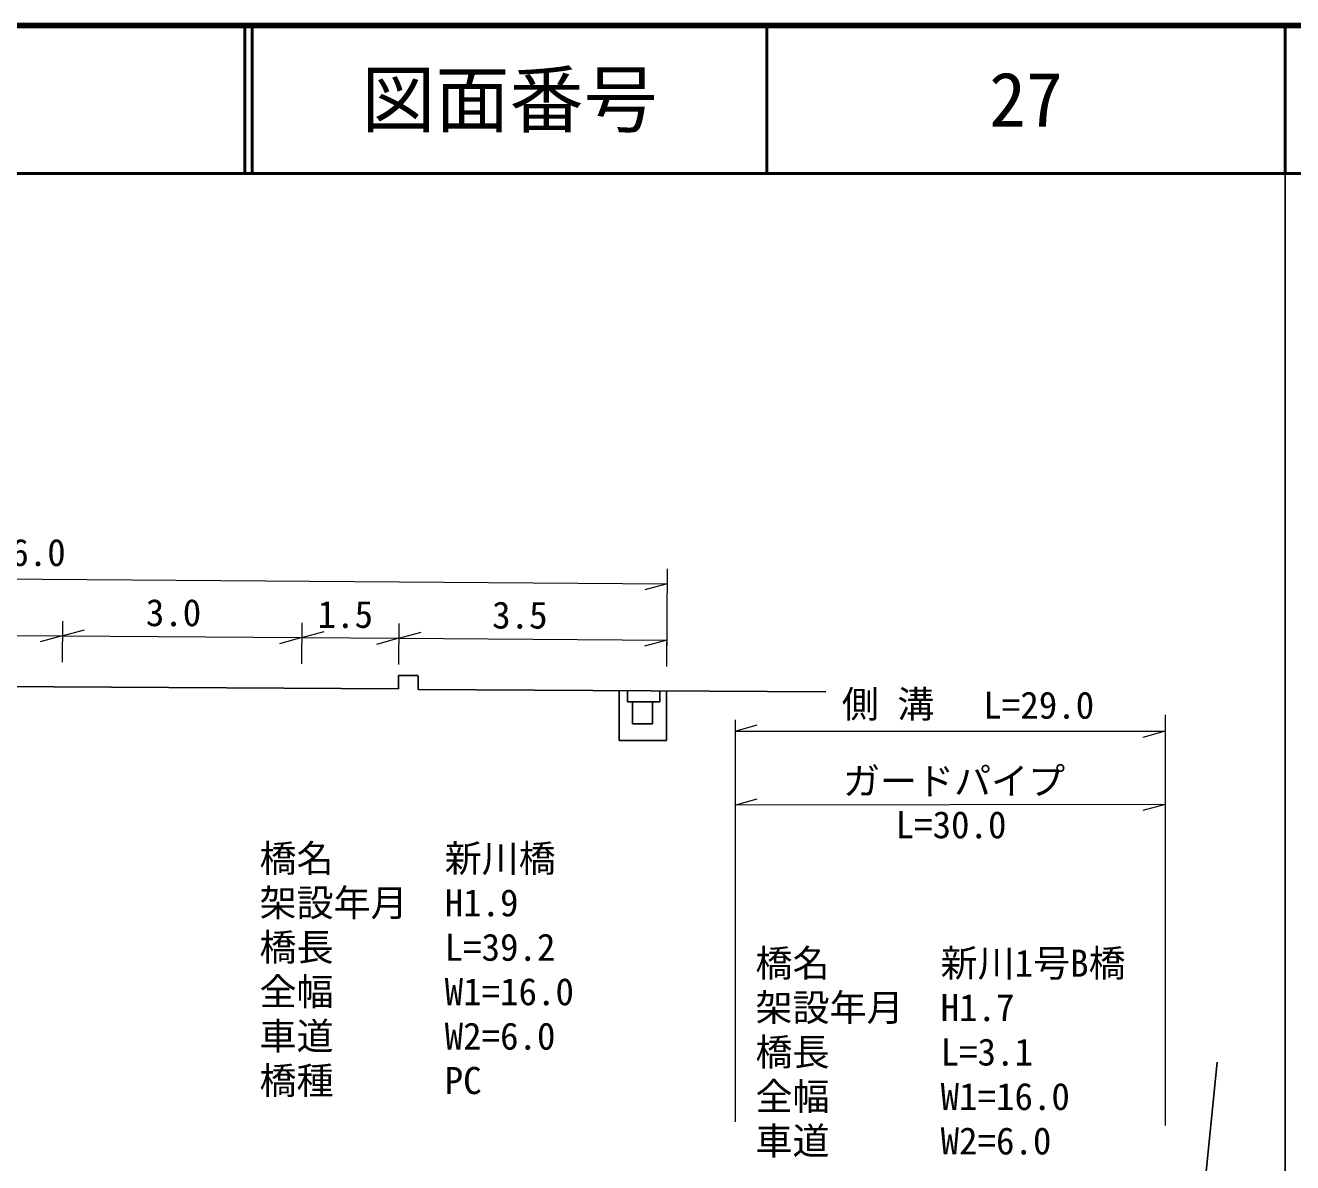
# Model space of a CAD drawing. Units: millimetres, scale not verified. Extents: x 40000 to 680000, y 20000 to 380000.
# Drawn here: x 493930 to 579500, y 303217 to 380000 of the extents above; entities that cross this region are included whole.
import ezdxf
from ezdxf.enums import TextEntityAlignment as Align

# ---------------------------------------------------------------- set-up
doc = ezdxf.new("R2010")
doc.units = ezdxf.units.MM
doc.header["$LTSCALE"] = 1000
for name, color, linetype, lineweight in [('M-BGD', 7, 'Continuous', 25), ('M-BMK-OTRS', 5, 'Continuous', 25), ('M-STR-HTXT', 7, 'Continuous', 13), ('M-STR-STR1', 1, 'Continuous', 25), ('M-TTL', 2, 'Continuous', 140), ('M-TTL-BAND', 7, 'Continuous', 25), ('M-TTL-LINE', 7, 'Continuous', 50)]:
    doc.layers.add(name, color=color, linetype=linetype, lineweight=lineweight)
doc.layers.add('M-TTL-TXT', color=7, linetype='Continuous')
doc.styles.add('ＭＳ ゴシック', font='')
doc.styles.get('ＭＳ ゴシック').set_extended_font_data('MS Gothic')

msp = doc.modelspace()

# ---------------------------------------------------------------- linework, layer by layer
at = {"layer": 'M-BGD'}
for p, q in [((474165, 335479), (519131, 335213)), ((519131, 335213), (519131, 336116)), ((519131, 336116), (520459, 336116)), ((520459, 335160), (520459, 336063)), ((520459, 335160), (547977, 335000)), ((534015, 335081), (534015, 331719)), ((534597, 335078), (534597, 334336)), ((536762, 335065), (536762, 334336)), ((537214, 335063), (537214, 331719)), ((537214, 335063), (537214, 331719)), ((534597, 334336), (536762, 334336)), ((534920, 334336), (534920, 332850)), ((536277, 334336), (536277, 332850)), ((534920, 332850), (536277, 332850)), ((534015, 331719), (537214, 331719))]:
    msp.add_line(p, q, dxfattribs=at)
at = {"layer": 'M-BMK-OTRS'}
msp.add_line((574414, 310009), (570032, 266590), dxfattribs=at)
at = {"layer": 'M-STR-HTXT'}
for p, q in [((537273, 343300), (537226, 336710)), ((456667, 342876), (537266, 342300)), ((537266, 342300), (535763, 341891)), ((496434, 339778), (496414, 337002)), ((481060, 338888), (496426, 338778)), ((496426, 338778), (497929, 339188)), ((512603, 339663), (512583, 336886)), ((512596, 338663), (514099, 339072)), ((519156, 339616), (519136, 336839)), ((519149, 338616), (520652, 339025)), ((537246, 339487), (537226, 336710)), ((496426, 338778), (494923, 338369)), ((496426, 338778), (512596, 338663)), ((512596, 338663), (511093, 338254)), ((512596, 338663), (519149, 338616)), ((519149, 338616), (517646, 338207)), ((519149, 338616), (537239, 338487)), ((537239, 338487), (535736, 338078)), ((541854, 333113), (541854, 305977)), ((570888, 333443), (570888, 305729)), ((541854, 332345), (543354, 332765)), ((541854, 332345), (570888, 332345)), ((570888, 332345), (569388, 331925)), ((541845, 327362), (543344, 327784)), ((570888, 327404), (541845, 327362)), ((570886, 327403), (569386, 326981))]:
    msp.add_line(p, q, dxfattribs=at)
at = {"layer": 'M-TTL'}
msp.add_line((680000, 380000), (40000, 380000), dxfattribs=at)
at = {"layer": 'M-TTL-BAND'}
msp.add_line((579000, 20000), (579000, 370000), dxfattribs=at)
at = {"layer": 'M-TTL-LINE'}
for p, q in [((508747, 380000), (508747, 370000)), ((509247, 380000), (509247, 370000)), ((543997, 380000), (543997, 370000)), ((579000, 380000), (579000, 370000)), ((40000, 370000), (680000, 370000))]:
    msp.add_line(p, q, dxfattribs=at)

# ---------------------------------------------------------------- texts
at = {"layer": 'M-STR-HTXT', "style": 'ＭＳ ゴシック'}
for s, p in [('16.0', (491668, 342947)), ('3.0', (502065, 338886)), ('1.5', (513667, 338770)), ('3.5', (525448, 338723)), ('側 溝', (549056, 332705)), ('L=29.0', (558619, 332638)), ('ガードパイプ', (549138, 327517)), ('L=30.0', (552695, 324565))]:
    msp.add_text(s, height=1833, dxfattribs=at).set_placement(p, align=Align.BOTTOM_LEFT)
at = {"layer": 'M-STR-STR1', "style": 'ＭＳ ゴシック'}
for s, p in [('橋名\u3000\u3000\u3000新川橋', (509742, 322296)), ('架設年月\u3000H1.9', (509742, 319296)), ('橋長\u3000\u3000\u3000L=39.2', (509742, 316296)), ('橋名\u3000\u3000\u3000新川1号B橋', (543229, 315221)), ('全幅\u3000\u3000\u3000W1=16.0', (509742, 313296)), ('架設年月\u3000H1.7', (543229, 312221)), ('車道\u3000\u3000\u3000W2=6.0', (509742, 310296)), ('橋長\u3000\u3000\u3000L=3.1', (543229, 309221)), ('橋種\u3000\u3000\u3000PC', (509742, 307296)), ('全幅\u3000\u3000\u3000W1=16.0', (543229, 306221)), ('車道\u3000\u3000\u3000W2=6.0', (543229, 303221))]:
    msp.add_text(s, height=1833, dxfattribs=at).set_placement(p, align=Align.BOTTOM_LEFT)
at = {"layer": 'M-TTL-TXT', "style": 'ＭＳ ゴシック'}
for s, p in [('図面番号', (526622, 375000)), ('27', (561497, 375000))]:
    msp.add_text(s, height=3666, dxfattribs=at).set_placement(p, align=Align.MIDDLE_CENTER)

doc.saveas('drawing.dxf')
